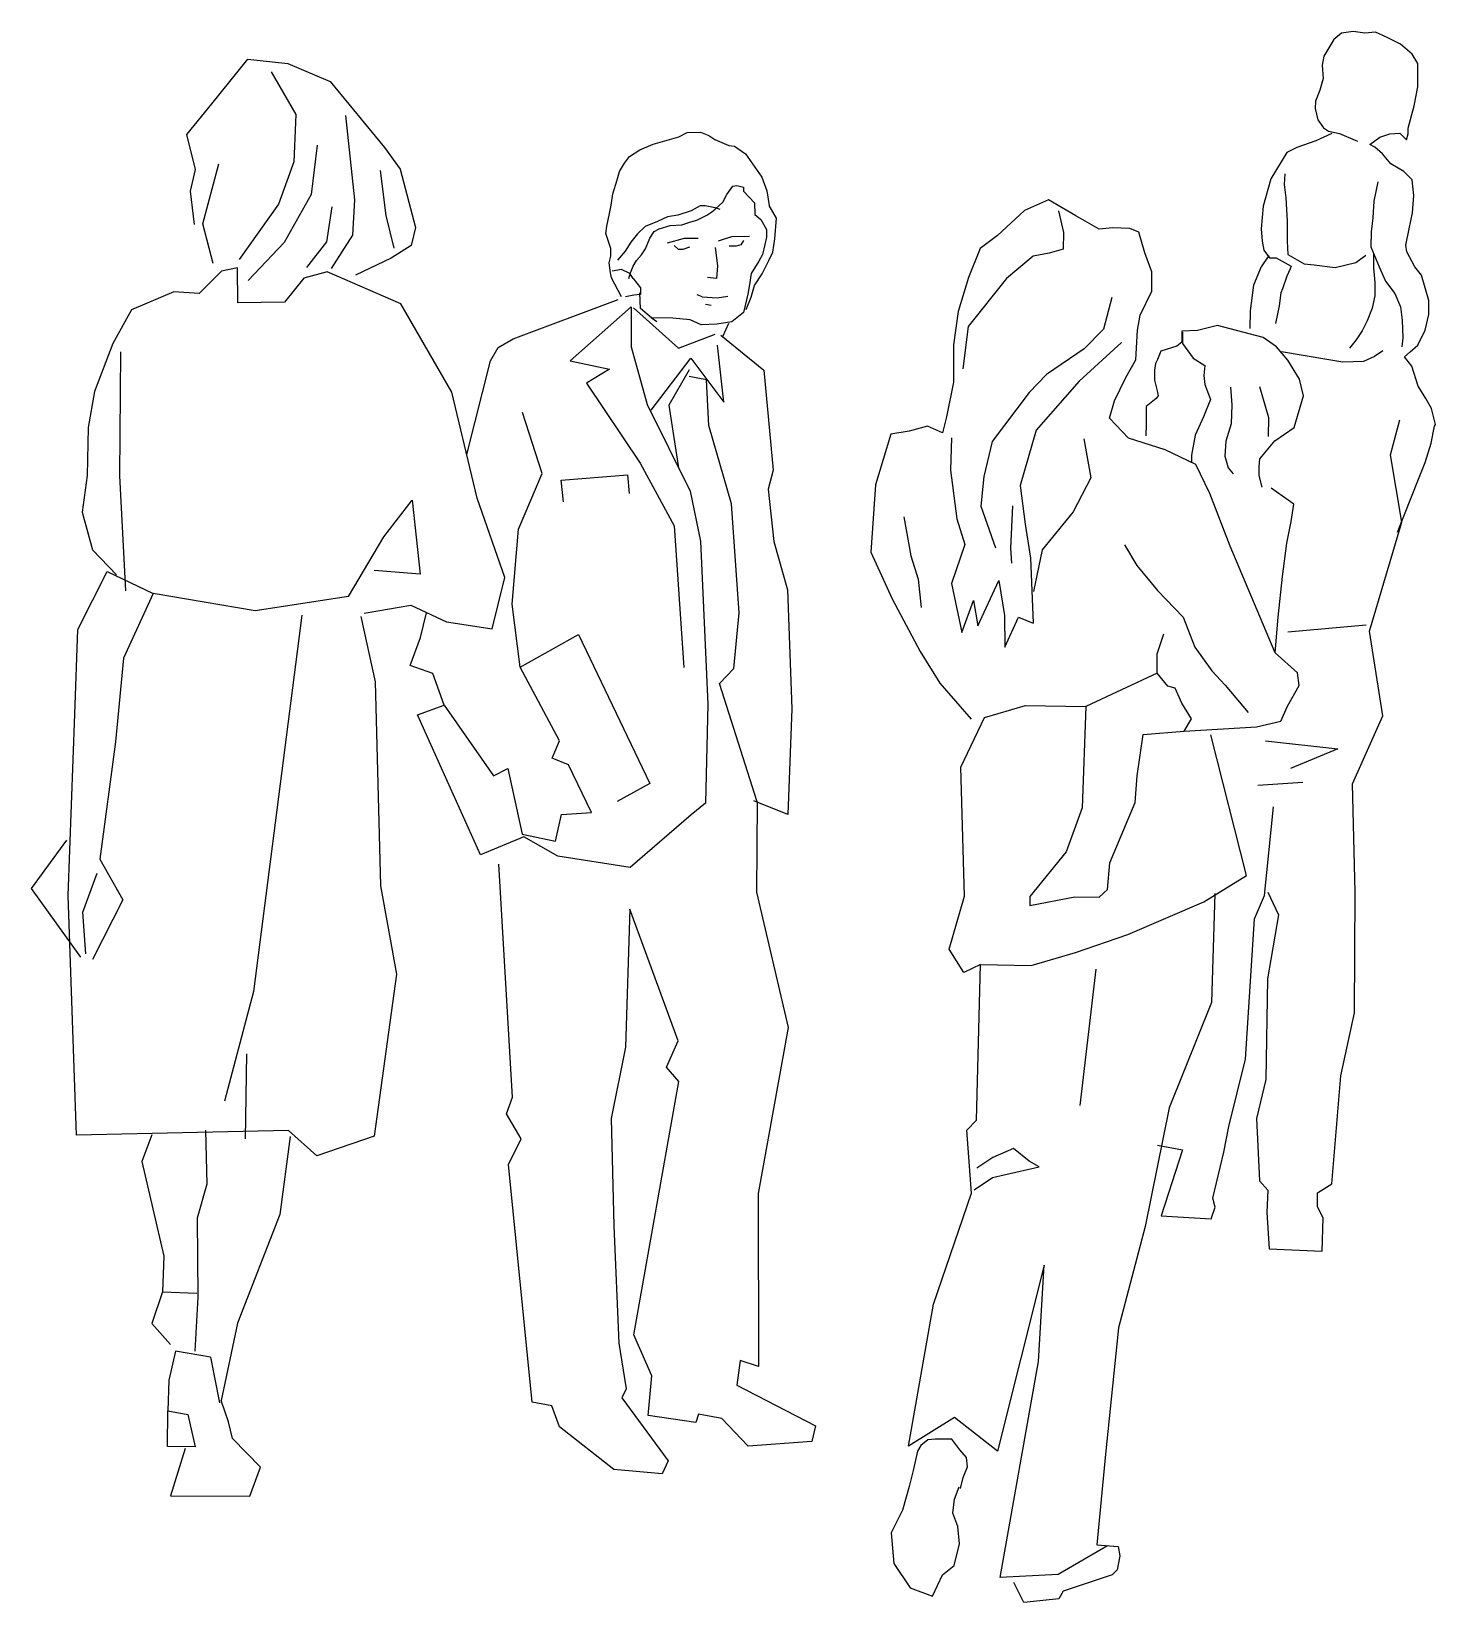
# Model space of a CAD drawing. Extents: x -2.68 to 0.95, y 0 to 1.97.
# Drawn here: x -2.677 to -1.379, y 0.518 to 1.971 of the extents above; entities that cross this region are included whole.
import ezdxf

# ---------------------------------------------------------------- set-up
doc = ezdxf.new("R2010")
doc.units = 0
doc.layers.get('0').update_dxf_attribs({"linetype": 'CONTINUOUS'})

msp = doc.modelspace()

# ---------------------------------------------------------------- linework, layer by layer
at = {"color": 0}
for p, q in [((-1.4726, 1.9636), (-1.4819, 1.9483)), ((-1.4655, 1.9697), (-1.4726, 1.9636)), ((-1.4547, 1.9712), (-1.4655, 1.9697)), ((-1.444, 1.9696), (-1.4547, 1.9712)), ((-1.4341, 1.9704), (-1.444, 1.9696)), ((-1.4234, 1.9657), (-1.4341, 1.9704)), ((-1.4111, 1.9595), (-1.4234, 1.9657)), ((-1.4819, 1.9483), (-1.4835, 1.94)), ((-1.4004, 1.9502), (-1.4111, 1.9595)), ((-1.395, 1.9416), (-1.4004, 1.9502)), ((-2.5102, 1.9041), (-2.477, 1.9454)), ((-2.477, 1.9454), (-2.4401, 1.9414)), ((-2.4555, 1.9338), (-2.4327, 1.8944)), ((-2.4401, 1.9414), (-2.4009, 1.9249)), ((-1.4835, 1.94), (-1.4827, 1.9277)), ((-1.395, 1.9309), (-1.395, 1.9416)), ((-2.4009, 1.9249), (-2.3506, 1.864)), ((-1.4827, 1.9277), (-1.4858, 1.9169)), ((-1.3983, 1.9025), (-1.3951, 1.9201)), ((-1.3951, 1.9201), (-1.395, 1.9309)), ((-2.5335, 1.8759), (-2.5102, 1.9041)), ((-1.4898, 1.9068), (-1.4899, 1.9)), ((-1.4858, 1.9169), (-1.4898, 1.9068)), ((-2.4327, 1.8944), (-2.4345, 1.8507)), ((-2.3866, 1.8934), (-2.3785, 1.8156)), ((-1.4899, 1.9), (-1.4875, 1.8893)), ((-1.4875, 1.8893), (-1.4823, 1.8822)), ((-1.4039, 1.8817), (-1.3983, 1.9025)), ((-2.5253, 1.8435), (-2.5335, 1.8759)), ((-2.0783, 1.8737), (-2.0706, 1.8776)), ((-2.0706, 1.8776), (-2.0583, 1.8782)), ((-2.0583, 1.8782), (-2.0506, 1.875)), ((-2.0506, 1.875), (-2.0452, 1.8713)), ((-1.4747, 1.8769), (-1.4892, 1.8699)), ((-1.4823, 1.8822), (-1.4777, 1.8791)), ((-1.4777, 1.8791), (-1.4676, 1.8768)), ((-1.4676, 1.8768), (-1.4508, 1.8697)), ((-1.4301, 1.8735), (-1.4208, 1.8765)), ((-1.4208, 1.8765), (-1.4116, 1.8771)), ((-1.4116, 1.8771), (-1.4055, 1.871)), ((-1.4055, 1.871), (-1.4039, 1.8764)), ((-1.4039, 1.8764), (-1.4039, 1.8817)), ((-2.4129, 1.8659), (-2.4185, 1.8205)), ((-2.3506, 1.864), (-2.3362, 1.8439)), ((-2.1239, 1.8555), (-2.1146, 1.8616)), ((-2.1146, 1.8616), (-2.1023, 1.867)), ((-2.1023, 1.867), (-2.0915, 1.87)), ((-2.0915, 1.87), (-2.0783, 1.8737)), ((-2.0452, 1.8713), (-2.0322, 1.8657)), ((-2.0322, 1.8657), (-2.0268, 1.865)), ((-2.0268, 1.865), (-2.0169, 1.8579)), ((-1.507, 1.8639), (-1.5163, 1.8593)), ((-1.4892, 1.8699), (-1.507, 1.8639)), ((-1.4394, 1.8666), (-1.4301, 1.8735)), ((-1.4348, 1.8643), (-1.4394, 1.8666)), ((-1.4278, 1.8581), (-1.4348, 1.8643)), ((-2.5186, 1.7934), (-2.5038, 1.8487)), ((-2.4345, 1.8507), (-2.4486, 1.8114)), ((-2.1332, 1.8417), (-2.1286, 1.8494)), ((-2.1286, 1.8494), (-2.1239, 1.8555)), ((-2.0169, 1.8579), (-2.0017, 1.8363)), ((-1.5163, 1.8593), (-1.5309, 1.8348)), ((-1.4201, 1.8489), (-1.4278, 1.8581)), ((-1.4079, 1.8417), (-1.4201, 1.8489)), ((-2.5301, 1.8236), (-2.5253, 1.8435)), ((-2.3546, 1.8425), (-2.3494, 1.8009)), ((-2.3362, 1.8439), (-2.3218, 1.79)), ((-2.1395, 1.8211), (-2.1355, 1.8341)), ((-2.1355, 1.8341), (-2.1332, 1.8417)), ((-2.0017, 1.8363), (-1.9971, 1.8239)), ((-1.5309, 1.8348), (-1.5381, 1.8096)), ((-1.518, 1.8394), (-1.5187, 1.8295)), ((-1.4319, 1.832), (-1.4357, 1.8142)), ((-1.4002, 1.834), (-1.4079, 1.8417)), ((-1.3988, 1.8195), (-1.4002, 1.834)), ((-2.5263, 1.7928), (-2.5301, 1.8236)), ((-2.4185, 1.8205), (-2.4434, 1.776)), ((-2.1411, 1.8104), (-2.1395, 1.8211)), ((-2.0378, 1.8134), (-2.0341, 1.8204)), ((-2.0341, 1.8204), (-2.0285, 1.8281)), ((-2.0285, 1.8281), (-2.0248, 1.8287)), ((-2.0248, 1.8287), (-2.0186, 1.8272)), ((-2.0186, 1.8272), (-2.0187, 1.8234)), ((-2.0187, 1.8234), (-2.0086, 1.8126)), ((-1.9971, 1.8239), (-1.9948, 1.8101)), ((-1.5187, 1.8295), (-1.5172, 1.8172)), ((-1.5172, 1.8172), (-1.5158, 1.7956)), ((-1.3998, 1.8033), (-1.3988, 1.8195)), ((-2.4486, 1.8114), (-2.485, 1.7603)), ((-2.3994, 1.8089), (-2.4043, 1.7767)), ((-2.3785, 1.8156), (-2.3803, 1.7827)), ((-2.145, 1.7911), (-2.1427, 1.8027)), ((-2.1427, 1.8027), (-2.1411, 1.8104)), ((-2.0671, 1.8053), (-2.0794, 1.8014)), ((-2.0587, 1.8098), (-2.0671, 1.8053)), ((-2.0541, 1.8098), (-2.0587, 1.8098)), ((-2.0449, 1.8082), (-2.0541, 1.8098)), ((-2.0526, 1.8012), (-2.048, 1.8043)), ((-2.048, 1.8043), (-2.0449, 1.8067)), ((-2.0449, 1.8067), (-2.0378, 1.8134)), ((-2.0403, 1.8066), (-2.0449, 1.8082)), ((-2.0086, 1.8126), (-2.008, 1.8018)), ((-2.008, 1.8018), (-2.0026, 1.7972)), ((-1.9881, 1.7986), (-1.9948, 1.8101)), ((-1.7589, 1.8055), (-1.7837, 1.7826)), ((-1.7365, 1.8155), (-1.7589, 1.8055)), ((-1.7113, 1.8006), (-1.7365, 1.8155)), ((-1.7273, 1.8053), (-1.7228, 1.7853)), ((-1.5381, 1.8096), (-1.5398, 1.7888)), ((-1.4357, 1.8142), (-1.4367, 1.7989)), ((-1.4029, 1.7888), (-1.3998, 1.8033)), ((-2.509, 1.7565), (-2.5186, 1.7934)), ((-2.3494, 1.8009), (-2.3419, 1.7708)), ((-2.3218, 1.79), (-2.3259, 1.7731)), ((-2.1459, 1.7843), (-2.145, 1.7911)), ((-2.1096, 1.7908), (-2.1167, 1.7841)), ((-2.0981, 1.7954), (-2.1096, 1.7908)), ((-2.1013, 1.7862), (-2.0967, 1.7886)), ((-2.0889, 1.7999), (-2.0981, 1.7954)), ((-2.0967, 1.7886), (-2.0865, 1.7916)), ((-2.0794, 1.8014), (-2.0889, 1.7999)), ((-2.0865, 1.7916), (-2.0758, 1.7922)), ((-2.0758, 1.7922), (-2.0672, 1.7952)), ((-2.0672, 1.7952), (-2.0619, 1.7967)), ((-2.0619, 1.7967), (-2.0526, 1.8012)), ((-2.0026, 1.7972), (-1.9974, 1.7879)), ((-1.9974, 1.7879), (-1.9974, 1.7809)), ((-1.9897, 1.7793), (-1.9881, 1.7986)), ((-1.6898, 1.7882), (-1.7113, 1.8006)), ((-1.6775, 1.7896), (-1.6898, 1.7882)), ((-1.6613, 1.7889), (-1.6775, 1.7896)), ((-1.6529, 1.7857), (-1.6613, 1.7889)), ((-1.5398, 1.7888), (-1.539, 1.7773)), ((-1.5158, 1.7956), (-1.5159, 1.7772)), ((-1.4367, 1.7989), (-1.4383, 1.7859)), ((-1.4061, 1.7734), (-1.4029, 1.7888)), ((-2.4434, 1.776), (-2.4768, 1.7409)), ((-2.4043, 1.7767), (-2.4229, 1.7528)), ((-2.3803, 1.7827), (-2.3998, 1.752)), ((-2.3259, 1.7731), (-2.3444, 1.7616)), ((-2.1414, 1.7704), (-2.1459, 1.7843)), ((-2.1229, 1.7764), (-2.1282, 1.7679)), ((-2.1167, 1.7841), (-2.1229, 1.7764)), ((-2.1091, 1.7702), (-2.1051, 1.78)), ((-2.1051, 1.78), (-2.1013, 1.7862)), ((-2.0734, 1.7798), (-2.0891, 1.7753)), ((-2.0827, 1.7731), (-2.079, 1.77)), ((-2.0642, 1.7798), (-2.0734, 1.7798)), ((-2.0605, 1.7798), (-2.0642, 1.7798)), ((-2.0417, 1.7777), (-2.0381, 1.7789)), ((-2.0381, 1.7789), (-2.0293, 1.7817)), ((-2.0255, 1.7725), (-2.032, 1.7727)), ((-2.0293, 1.7817), (-2.0131, 1.782)), ((-2.0211, 1.7739), (-2.0255, 1.7725)), ((-2.0185, 1.778), (-2.0211, 1.7739)), ((-1.999, 1.7741), (-2.0012, 1.7649)), ((-1.9974, 1.7809), (-1.999, 1.7741)), ((-1.9914, 1.767), (-1.9897, 1.7793)), ((-1.7837, 1.7826), (-1.7998, 1.7704)), ((-1.7228, 1.7853), (-1.7229, 1.7699)), ((-1.6476, 1.7664), (-1.6529, 1.7857)), ((-1.539, 1.7773), (-1.5375, 1.7688)), ((-1.5159, 1.7772), (-1.5153, 1.7649)), ((-1.4383, 1.7859), (-1.4384, 1.7721)), ((-1.4053, 1.7673), (-1.4061, 1.7734)), ((-2.3444, 1.7616), (-2.3774, 1.7457)), ((-2.143, 1.7572), (-2.1414, 1.7634)), ((-2.1414, 1.7634), (-2.1414, 1.7704)), ((-2.1282, 1.7679), (-2.1353, 1.7596)), ((-2.1206, 1.754), (-2.1175, 1.7595)), ((-2.1175, 1.7595), (-2.1128, 1.7647)), ((-2.1128, 1.7647), (-2.1091, 1.7702)), ((-2.079, 1.77), (-2.0744, 1.77)), ((-2.0744, 1.77), (-2.0682, 1.7721)), ((-2.0449, 1.7713), (-2.0426, 1.7544)), ((-2.0044, 1.7588), (-2.0115, 1.7472)), ((-2.0012, 1.7649), (-2.0044, 1.7588)), ((-2.0014, 1.7471), (-1.9951, 1.7594)), ((-1.9951, 1.7594), (-1.9914, 1.767)), ((-1.7998, 1.7704), (-1.8107, 1.7437)), ((-1.7506, 1.7633), (-1.7754, 1.7426)), ((-1.7361, 1.7663), (-1.7506, 1.7633)), ((-1.7229, 1.7699), (-1.7361, 1.7663)), ((-1.6409, 1.7488), (-1.6476, 1.7664)), ((-1.5329, 1.7641), (-1.54, 1.7534)), ((-1.5375, 1.7688), (-1.5323, 1.7619)), ((-1.5323, 1.7619), (-1.5261, 1.7619)), ((-1.5261, 1.7619), (-1.5123, 1.7541)), ((-1.5153, 1.7649), (-1.5, 1.7562)), ((-1.4524, 1.7575), (-1.4431, 1.7644)), ((-1.4384, 1.7721), (-1.4308, 1.7536)), ((-1.436, 1.7659), (-1.4361, 1.7527)), ((-1.3977, 1.7534), (-1.4053, 1.7673)), ((-2.5013, 1.7496), (-2.5221, 1.7289)), ((-2.4866, 1.7526), (-2.5013, 1.7496)), ((-2.4861, 1.7203), (-2.4866, 1.7526)), ((-2.4036, 1.749), (-2.4251, 1.743)), ((-2.3354, 1.7193), (-2.4036, 1.749)), ((-2.1415, 1.748), (-2.143, 1.7572)), ((-2.1407, 1.7434), (-2.1415, 1.748)), ((-2.1314, 1.751), (-2.14, 1.7495)), ((-2.1237, 1.7472), (-2.1314, 1.751)), ((-2.1246, 1.7426), (-2.1231, 1.7479)), ((-2.1207, 1.7426), (-2.1237, 1.7472)), ((-2.1231, 1.7479), (-2.1206, 1.754)), ((-2.0436, 1.7427), (-2.0519, 1.7437)), ((-2.0426, 1.7544), (-2.0436, 1.7427)), ((-2.0115, 1.7472), (-2.0131, 1.7373)), ((-2.0085, 1.7364), (-2.0014, 1.7471)), ((-1.8107, 1.7437), (-1.8201, 1.7121)), ((-1.641, 1.731), (-1.6409, 1.7488)), ((-1.54, 1.7534), (-1.5469, 1.7365)), ((-1.5161, 1.7449), (-1.5202, 1.7333)), ((-1.513, 1.7517), (-1.5161, 1.7449)), ((-1.5123, 1.7541), (-1.513, 1.7517)), ((-1.5, 1.7562), (-1.4908, 1.7555)), ((-1.4908, 1.7555), (-1.4715, 1.753)), ((-1.4715, 1.753), (-1.4524, 1.7575)), ((-1.4361, 1.7527), (-1.4347, 1.7389)), ((-1.4308, 1.7536), (-1.4248, 1.7404)), ((-1.3916, 1.7457), (-1.3977, 1.7534)), ((-1.3849, 1.7225), (-1.3916, 1.7457)), ((-2.5454, 1.7305), (-2.5846, 1.7139)), ((-2.5221, 1.7289), (-2.5454, 1.7305)), ((-2.4251, 1.743), (-2.4431, 1.7207)), ((-2.1315, 1.7257), (-2.1407, 1.7434)), ((-2.1207, 1.7426), (-2.1139, 1.734)), ((-2.114, 1.7149), (-2.1146, 1.7294)), ((-2.1139, 1.734), (-2.114, 1.7278)), ((-2.0131, 1.7373), (-2.0147, 1.7281)), ((-2.0116, 1.7256), (-2.0085, 1.7364)), ((-1.7754, 1.7426), (-1.811, 1.6982)), ((-1.6519, 1.7089), (-1.641, 1.731)), ((-1.5469, 1.7365), (-1.5502, 1.7128)), ((-1.5217, 1.7296), (-1.5233, 1.7173)), ((-1.5202, 1.7333), (-1.5217, 1.7296)), ((-1.4347, 1.7389), (-1.4348, 1.7266)), ((-1.4248, 1.7404), (-1.4163, 1.7289)), ((-2.4431, 1.7207), (-2.4861, 1.7203)), ((-2.2883, 1.6375), (-2.3354, 1.7193)), ((-2.2317, 1.687), (-2.1346, 1.7233)), ((-2.1224, 1.7164), (-2.1789, 1.6667)), ((-2.1201, 1.7272), (-2.1278, 1.7257)), ((-2.1224, 1.7164), (-2.1226, 1.6795)), ((-2.1202, 1.7156), (-2.0787, 1.6784)), ((-2.114, 1.7278), (-2.1201, 1.7272)), ((-2.1036, 1.7062), (-2.114, 1.7149)), ((-2.0569, 1.7259), (-2.0615, 1.7275)), ((-2.0569, 1.7259), (-2.043, 1.725)), ((-2.0538, 1.7189), (-2.0486, 1.7182)), ((-2.043, 1.725), (-2.0331, 1.7264)), ((-2.0147, 1.7281), (-2.0185, 1.7112)), ((-2.0163, 1.7142), (-2.0116, 1.7256)), ((-1.6779, 1.7251), (-1.6858, 1.6959)), ((-1.5233, 1.7173), (-1.5265, 1.701)), ((-1.4372, 1.7152), (-1.4419, 1.7036)), ((-1.4348, 1.7266), (-1.4372, 1.7152)), ((-1.4163, 1.7289), (-1.4111, 1.7166)), ((-1.4111, 1.7166), (-1.4096, 1.7042)), ((-1.385, 1.7094), (-1.3849, 1.7225)), ((-2.5846, 1.7139), (-2.6017, 1.6826)), ((-2.084, 1.7061), (-2.104, 1.7062)), ((-2.0987, 1.7025), (-2.104, 1.7062)), ((-2.0678, 1.7045), (-2.084, 1.7061)), ((-2.0579, 1.6998), (-2.0678, 1.7045)), ((-2.0432, 1.7006), (-2.0579, 1.6998)), ((-2.0293, 1.7027), (-2.0432, 1.7006)), ((-2.0324, 1.7012), (-2.038, 1.6889)), ((-2.0185, 1.7112), (-2.0293, 1.7027)), ((-1.8201, 1.7121), (-1.8243, 1.6814)), ((-1.6542, 1.695), (-1.6519, 1.7089)), ((-1.5502, 1.7128), (-1.5503, 1.6966)), ((-1.4419, 1.7036), (-1.4466, 1.6944)), ((-1.4096, 1.7042), (-1.4089, 1.688)), ((-1.3882, 1.6949), (-1.385, 1.7094)), ((-2.2456, 1.6788), (-2.2317, 1.687)), ((-2.0787, 1.6784), (-2.0448, 1.6914)), ((-2.0395, 1.6904), (-1.9997, 1.6579)), ((-1.811, 1.6982), (-1.8159, 1.6592)), ((-1.6858, 1.6959), (-1.7035, 1.6776)), ((-1.6559, 1.6674), (-1.6542, 1.695)), ((-1.6133, 1.6939), (-1.6134, 1.684)), ((-1.5988, 1.6947), (-1.6133, 1.6939)), ((-1.6127, 1.6932), (-1.6127, 1.6825)), ((-1.5803, 1.6992), (-1.5988, 1.6947)), ((-1.538, 1.6881), (-1.5803, 1.6992)), ((-1.5258, 1.6795), (-1.538, 1.6881)), ((-1.4519, 1.6861), (-1.4581, 1.6784)), ((-1.4466, 1.6944), (-1.4519, 1.6861)), ((-1.4089, 1.688), (-1.4098, 1.6796)), ((-1.3951, 1.6811), (-1.3882, 1.6949)), ((-2.6017, 1.6826), (-2.6189, 1.6381)), ((-2.5949, 1.6748), (-2.5956, 1.5602)), ((-2.2527, 1.6665), (-2.2456, 1.6788)), ((-2.1226, 1.6795), (-2.1076, 1.6263)), ((-2.0368, 1.6283), (-2.0426, 1.6812)), ((-1.8243, 1.6814), (-1.8245, 1.6469)), ((-1.7035, 1.6776), (-1.7384, 1.654)), ((-1.669, 1.6835), (-1.7083, 1.6477)), ((-1.6328, 1.6756), (-1.6359, 1.6679)), ((-1.618, 1.6801), (-1.6328, 1.6756)), ((-1.6134, 1.684), (-1.618, 1.6801)), ((-1.6127, 1.6825), (-1.6027, 1.6692)), ((-1.5151, 1.6671), (-1.5258, 1.6795)), ((-1.4791, 1.6678), (-1.5212, 1.6749)), ((-1.4274, 1.6758), (-1.4351, 1.6706)), ((-1.4074, 1.6704), (-1.4021, 1.675)), ((-1.4021, 1.675), (-1.3951, 1.6811)), ((-2.2746, 1.5801), (-2.2527, 1.6665)), ((-2.1789, 1.6667), (-2.1427, 1.6588)), ((-2.1427, 1.6588), (-2.1637, 1.646)), ((-2.1039, 1.621), (-2.0673, 1.6691)), ((-2.0689, 1.6583), (-2.0876, 1.6255)), ((-2.0673, 1.6691), (-2.0368, 1.6283)), ((-1.9997, 1.6579), (-1.9911, 1.5656)), ((-1.6652, 1.6512), (-1.6559, 1.6674)), ((-1.6375, 1.6642), (-1.6384, 1.658)), ((-1.6384, 1.658), (-1.6384, 1.6488)), ((-1.6359, 1.6679), (-1.6375, 1.6642)), ((-1.6027, 1.6692), (-1.592, 1.6623)), ((-1.592, 1.6623), (-1.5929, 1.6531)), ((-1.5044, 1.6495), (-1.5151, 1.6671)), ((-1.4644, 1.6653), (-1.4791, 1.6678)), ((-1.4452, 1.666), (-1.4644, 1.6653)), ((-1.4351, 1.6706), (-1.4452, 1.666)), ((-1.4074, 1.6704), (-1.4074, 1.6704)), ((-1.4007, 1.6618), (-1.4074, 1.6704)), ((-1.3946, 1.6433), (-1.4007, 1.6618)), ((-2.1637, 1.646), (-2.1141, 1.5719)), ((-2.0527, 1.649), (-2.069, 1.6522)), ((-2.0508, 1.6068), (-2.0527, 1.649)), ((-1.8245, 1.6469), (-1.8309, 1.6147)), ((-1.7384, 1.654), (-1.7545, 1.6372)), ((-1.7083, 1.6477), (-1.7479, 1.6025)), ((-1.6755, 1.6297), (-1.6652, 1.6512)), ((-1.6384, 1.6488), (-1.6361, 1.6387)), ((-1.5929, 1.6531), (-1.5921, 1.6446)), ((-1.5921, 1.6446), (-1.5869, 1.6307)), ((-1.5684, 1.6422), (-1.567, 1.6259)), ((-1.5414, 1.6427), (-1.5332, 1.6143)), ((-1.5008, 1.6341), (-1.5044, 1.6495)), ((-1.3877, 1.6318), (-1.3946, 1.6433)), ((-2.6189, 1.6381), (-2.6246, 1.605)), ((-2.265, 1.5396), (-2.2883, 1.6375)), ((-1.7545, 1.6372), (-1.7886, 1.592)), ((-1.6802, 1.6137), (-1.6755, 1.6297)), ((-1.6416, 1.628), (-1.6463, 1.6243)), ((-1.637, 1.6319), (-1.6416, 1.628)), ((-1.6352, 1.6341), (-1.637, 1.6319)), ((-1.6361, 1.6387), (-1.6352, 1.6341)), ((-1.5869, 1.6307), (-1.5932, 1.6147)), ((-1.5093, 1.6049), (-1.5008, 1.6341)), ((-1.3825, 1.6226), (-1.3877, 1.6318)), ((-2.2048, 1.5623), (-2.2229, 1.6187)), ((-2.1076, 1.6263), (-2.0681, 1.5461)), ((-2.0876, 1.6255), (-2.0787, 1.5677)), ((-1.8309, 1.6147), (-1.8347, 1.6)), ((-1.6625, 1.5951), (-1.6802, 1.6137)), ((-1.6463, 1.6212), (-1.6464, 1.608)), ((-1.6463, 1.6243), (-1.6463, 1.6212)), ((-1.5932, 1.6147), (-1.601, 1.5978)), ((-1.567, 1.6259), (-1.5677, 1.6084)), ((-1.5332, 1.6143), (-1.5333, 1.5965)), ((-1.3786, 1.6078), (-1.3825, 1.6226)), ((-2.6246, 1.605), (-2.6255, 1.5604)), ((-2.0297, 1.5342), (-2.0508, 1.6068)), ((-1.8824, 1.5987), (-1.8965, 1.552)), ((-1.8654, 1.6017), (-1.8824, 1.5987)), ((-1.8485, 1.6062), (-1.8654, 1.6017)), ((-1.8347, 1.6), (-1.8485, 1.6062)), ((-1.7479, 1.6025), (-1.7627, 1.5512)), ((-1.6464, 1.608), (-1.6465, 1.5972)), ((-1.5677, 1.6084), (-1.5725, 1.5922)), ((-1.5272, 1.5927), (-1.5093, 1.6049)), ((-1.4203, 1.5798), (-1.4118, 1.612)), ((-1.3827, 1.5903), (-1.3795, 1.6063)), ((-1.3795, 1.6063), (-1.3786, 1.6078)), ((-1.8264, 1.5953), (-1.8272, 1.5654)), ((-1.7886, 1.592), (-1.7965, 1.5597)), ((-1.704, 1.5945), (-1.6974, 1.5585)), ((-1.6287, 1.5842), (-1.6625, 1.5951)), ((-1.6003, 1.5708), (-1.6287, 1.5842)), ((-1.601, 1.5978), (-1.6042, 1.5794)), ((-1.5725, 1.5922), (-1.5734, 1.5783)), ((-1.5411, 1.5759), (-1.5272, 1.5927)), ((-1.3881, 1.5725), (-1.3827, 1.5903)), ((-2.1141, 1.5719), (-2.0828, 1.5139)), ((-1.6042, 1.5794), (-1.6042, 1.5732)), ((-1.5875, 1.5439), (-1.6003, 1.5708)), ((-1.5734, 1.5783), (-1.5704, 1.5675)), ((-1.5419, 1.5689), (-1.5411, 1.5759)), ((-1.4099, 1.5173), (-1.4203, 1.5798)), ((-1.3943, 1.5572), (-1.3881, 1.5725)), ((-2.6255, 1.5604), (-2.6303, 1.5266)), ((-2.5956, 1.5602), (-2.5902, 1.454)), ((-2.2267, 1.5108), (-2.2048, 1.5623)), ((-2.1873, 1.5561), (-2.1258, 1.5612)), ((-2.185, 1.5361), (-2.1873, 1.5561)), ((-2.1258, 1.5612), (-2.1243, 1.544)), ((-1.9911, 1.5656), (-1.9958, 1.548)), ((-1.8272, 1.5654), (-1.8214, 1.5206)), ((-1.7965, 1.5597), (-1.7991, 1.5321)), ((-1.6974, 1.5585), (-1.7137, 1.5269)), ((-1.5704, 1.5675), (-1.5658, 1.5622)), ((-1.5419, 1.5605), (-1.5419, 1.5689)), ((-1.5389, 1.5498), (-1.5419, 1.5605)), ((-1.4139, 1.5081), (-1.3943, 1.5572)), ((-2.0681, 1.5461), (-2.0583, 1.4999)), ((-1.9958, 1.548), (-1.9906, 1.4995)), ((-1.8965, 1.552), (-1.9008, 1.4897)), ((-1.7627, 1.5512), (-1.7583, 1.5156)), ((-1.5685, 1.4953), (-1.5875, 1.5439)), ((-1.5098, 1.534), (-1.5306, 1.5488)), ((-2.6303, 1.5266), (-2.6207, 1.4918)), ((-2.3513, 1.5039), (-2.3249, 1.5376)), ((-2.3249, 1.5376), (-2.3177, 1.4692)), ((-2.2393, 1.4663), (-2.265, 1.5396)), ((-2.0227, 1.4335), (-2.0297, 1.5342)), ((-1.7991, 1.5321), (-1.7855, 1.4936)), ((-1.7699, 1.5326), (-1.7717, 1.4935)), ((-1.7137, 1.5269), (-1.7425, 1.4917)), ((-1.5123, 1.518), (-1.5098, 1.534)), ((-2.0828, 1.5139), (-2.0737, 1.3831)), ((-1.8705, 1.5224), (-1.864, 1.4864)), ((-1.8214, 1.5206), (-1.8138, 1.4968)), ((-1.7583, 1.5156), (-1.7533, 1.4841)), ((-1.5162, 1.498), (-1.5123, 1.518)), ((-1.4398, 1.4167), (-1.4099, 1.5173)), ((-2.3839, 1.4488), (-2.3513, 1.5039)), ((-2.2326, 1.4417), (-2.2267, 1.5108)), ((-2.0583, 1.4999), (-2.0515, 1.3492)), ((-1.9906, 1.4995), (-1.9779, 1.4548)), ((-1.8138, 1.4968), (-1.8263, 1.4606)), ((-1.6662, 1.4965), (-1.6549, 1.4773)), ((-1.5203, 1.4673), (-1.5162, 1.498)), ((-2.6207, 1.4918), (-2.5984, 1.4686)), ((-1.9008, 1.4897), (-1.8811, 1.4465)), ((-1.864, 1.4864), (-1.8571, 1.4648)), ((-1.7717, 1.4935), (-1.7709, 1.4796)), ((-1.7533, 1.4841), (-1.7506, 1.4241)), ((-1.7425, 1.4917), (-1.7504, 1.4534)), ((-1.5269, 1.3966), (-1.5685, 1.4953)), ((-2.6341, 1.4181), (-2.607, 1.4717)), ((-2.607, 1.4717), (-2.5647, 1.4515)), ((-2.3177, 1.4692), (-2.3601, 1.4726)), ((-1.6549, 1.4773), (-1.6357, 1.4542)), ((-2.2512, 1.4187), (-2.2393, 1.4663)), ((-1.9779, 1.4548), (-1.974, 1.3447)), ((-1.8571, 1.4648), (-1.8542, 1.4386)), ((-1.8263, 1.4606), (-1.8167, 1.4153)), ((-1.802, 1.4214), (-1.7826, 1.4634)), ((-1.7826, 1.4634), (-1.7773, 1.4311)), ((-1.6357, 1.4542), (-1.6119, 1.4294)), ((-1.5243, 1.4295), (-1.5203, 1.4673)), ((-2.5647, 1.4515), (-2.5921, 1.3917)), ((-2.4701, 1.4355), (-2.5647, 1.4515)), ((-2.3839, 1.4488), (-2.4701, 1.4355)), ((-2.3695, 1.4333), (-2.3264, 1.4407)), ((-2.3264, 1.4407), (-2.2934, 1.4252)), ((-2.2253, 1.3832), (-2.2326, 1.4417)), ((-1.8811, 1.4465), (-1.8553, 1.3978)), ((-1.8167, 1.4153), (-1.8058, 1.4451)), ((-1.8058, 1.4451), (-1.802, 1.4214)), ((-2.4271, 1.4315), (-2.4717, 1.0834)), ((-2.3726, 1.4303), (-2.3592, 1.3696)), ((-2.3174, 1.4108), (-2.3117, 1.4334)), ((-2.2934, 1.4252), (-2.2512, 1.4187)), ((-2.0276, 1.382), (-2.0227, 1.4335)), ((-1.7773, 1.4311), (-1.7769, 1.4019)), ((-1.7769, 1.4019), (-1.7644, 1.4295)), ((-1.7644, 1.4295), (-1.7506, 1.4241)), ((-1.6119, 1.4294), (-1.6013, 1.4017)), ((-1.5269, 1.3966), (-1.5243, 1.4295)), ((-2.637, 1.3397), (-2.6341, 1.4181)), ((-2.3268, 1.3847), (-2.3174, 1.4108)), ((-2.2253, 1.3832), (-2.1713, 1.4136)), ((-2.1713, 1.4136), (-2.1052, 1.2757)), ((-1.6361, 1.3957), (-1.6298, 1.4141)), ((-1.4428, 1.4222), (-1.5151, 1.4156)), ((-1.4273, 1.3382), (-1.4398, 1.4167)), ((-1.8553, 1.3978), (-1.837, 1.3684)), ((-1.6362, 1.3779), (-1.6361, 1.3957)), ((-1.6013, 1.4017), (-1.5854, 1.38)), ((-1.5062, 1.378), (-1.5269, 1.3966)), ((-2.5921, 1.3917), (-2.5994, 1.3142)), ((-2.306, 1.3776), (-2.3268, 1.3847)), ((-2.1888, 1.3153), (-2.2253, 1.3832)), ((-2.0407, 1.3682), (-2.0276, 1.382)), ((-2.3592, 1.3696), (-2.3542, 1.181)), ((-2.2954, 1.3483), (-2.306, 1.3776)), ((-2.006, 1.2588), (-2.0407, 1.3682)), ((-1.837, 1.3684), (-1.808, 1.3353)), ((-1.6362, 1.3779), (-1.7019, 1.3469)), ((-1.6262, 1.3656), (-1.6362, 1.3779)), ((-1.5854, 1.38), (-1.5732, 1.3668)), ((-1.5732, 1.3668), (-1.5519, 1.3414)), ((-1.5156, 1.3473), (-1.5047, 1.3663)), ((-1.5047, 1.3663), (-1.5062, 1.378)), ((-1.6194, 1.364), (-1.6262, 1.3656)), ((-1.6133, 1.3501), (-1.6194, 1.364)), ((-2.6433, 1.1721), (-2.637, 1.3397)), ((-2.32, 1.3392), (-2.2954, 1.3483)), ((-2.2618, 1.2097), (-2.32, 1.3392)), ((-2.2954, 1.3483), (-2.2497, 1.2828)), ((-2.0515, 1.3492), (-2.0537, 1.2576)), ((-1.974, 1.3447), (-1.9777, 1.2472)), ((-1.8175, 1.2908), (-1.7957, 1.3368)), ((-1.7957, 1.3368), (-1.7579, 1.348)), ((-1.7579, 1.348), (-1.7019, 1.3469)), ((-1.7019, 1.3469), (-1.7055, 1.2532)), ((-1.6042, 1.3356), (-1.6133, 1.3501)), ((-1.5218, 1.3335), (-1.5156, 1.3473)), ((-1.4554, 1.2753), (-1.4273, 1.3382)), ((-1.6489, 1.3211), (-1.6111, 1.324)), ((-1.6111, 1.324), (-1.6042, 1.3356)), ((-1.6111, 1.324), (-1.5443, 1.3282)), ((-1.5443, 1.3282), (-1.5218, 1.3335)), ((-2.5994, 1.3142), (-2.6139, 1.2058)), ((-2.1957, 1.2993), (-2.1888, 1.3153)), ((-1.6546, 1.2827), (-1.6489, 1.3211)), ((-1.5535, 1.1907), (-1.5865, 1.3207)), ((-1.5358, 1.3151), (-1.469, 1.3077)), ((-1.469, 1.3077), (-1.5129, 1.2895)), ((-2.1804, 1.2931), (-2.1957, 1.2993)), ((-2.2497, 1.2828), (-2.2367, 1.2895)), ((-2.2367, 1.2895), (-2.2232, 1.2288)), ((-2.1592, 1.249), (-2.1804, 1.2931)), ((-1.8143, 1.1715), (-1.8175, 1.2908)), ((-1.6563, 1.2581), (-1.6546, 1.2827)), ((-2.1052, 1.2757), (-2.1354, 1.259)), ((-1.5431, 1.2743), (-1.5015, 1.2771)), ((-1.453, 1.1753), (-1.4554, 1.2753)), ((-2.0537, 1.2576), (-2.0669, 1.2469)), ((-1.9777, 1.2472), (-2.0091, 1.2597)), ((-2.006, 1.2588), (-2.0065, 1.1751)), ((-1.7055, 1.2532), (-1.7203, 1.2124)), ((-1.6797, 1.2023), (-1.6563, 1.2581)), ((-1.5367, 1.1721), (-1.5285, 1.2542)), ((-2.1925, 1.2224), (-2.1868, 1.247)), ((-2.1868, 1.247), (-2.1592, 1.249)), ((-2.0669, 1.2469), (-2.1235, 1.198)), ((-2.6771, 1.1785), (-2.6444, 1.2232)), ((-2.2217, 1.2263), (-2.2618, 1.2097)), ((-2.2232, 1.2288), (-2.1925, 1.2224)), ((-2.1902, 1.2086), (-2.2217, 1.2263)), ((-2.1235, 1.198), (-2.1902, 1.2086)), ((-1.7203, 1.2124), (-1.7537, 1.1711)), ((-2.6296, 1.1567), (-2.6164, 1.1928)), ((-2.6139, 1.2058), (-2.5926, 1.1681)), ((-2.2324, 0.9857), (-2.2449, 1.2012)), ((-1.6821, 1.1777), (-1.6797, 1.2023)), ((-2.6314, 1.1151), (-2.6771, 1.1785)), ((-2.3542, 1.181), (-2.3394, 1.0995)), ((-1.6898, 1.1707), (-1.6821, 1.1777)), ((-1.5929, 1.1663), (-1.5535, 1.1907)), ((-2.6355, 0.9506), (-2.6433, 1.1721)), ((-2.5926, 1.1681), (-2.6207, 1.1129)), ((-2.0065, 1.1751), (-1.9774, 1.0502)), ((-1.8285, 1.1224), (-1.8143, 1.1715)), ((-1.7537, 1.1711), (-1.7538, 1.1628)), ((-1.7538, 1.1628), (-1.7122, 1.1708)), ((-1.7122, 1.1708), (-1.6898, 1.1707)), ((-1.6632, 1.136), (-1.5929, 1.1663)), ((-1.5828, 1.174), (-1.5858, 1.0732)), ((-1.546, 1.1507), (-1.5367, 1.1721)), ((-1.5336, 1.1752), (-1.5238, 1.1543)), ((-1.4537, 1.0638), (-1.453, 1.1753)), ((-2.6268, 1.1182), (-2.6296, 1.1567)), ((-2.1237, 1.1596), (-2.1276, 1.032)), ((-2.079, 1.0378), (-2.1237, 1.1596)), ((-1.5545, 1.0207), (-1.546, 1.1507)), ((-1.5238, 1.1543), (-1.5341, 1.0952)), ((-1.7116, 1.1194), (-1.6632, 1.136)), ((-1.8148, 1.1008), (-1.8285, 1.1224)), ((-1.7526, 1.1074), (-1.7116, 1.1194)), ((-1.7994, 1.1083), (-1.8148, 1.1008)), ((-1.8033, 0.9645), (-1.7994, 1.1083)), ((-1.7994, 1.1083), (-1.7526, 1.1074)), ((-2.3394, 1.0995), (-2.3603, 0.9496)), ((-1.6928, 1.104), (-1.7076, 0.978)), ((-1.5341, 1.0952), (-1.5356, 1.0021)), ((-2.4717, 1.0834), (-2.4985, 0.9821)), ((-1.5858, 1.0732), (-1.6249, 0.9757)), ((-1.4663, 1.0054), (-1.4537, 1.0638)), ((-1.9774, 1.0502), (-2.0052, 0.8966)), ((-2.1276, 1.032), (-2.141, 0.966)), ((-2.0899, 1.0133), (-2.079, 1.0378)), ((-2.4782, 1.0257), (-2.4794, 0.9472)), ((-1.5697, 0.9584), (-1.5545, 1.0207)), ((-2.0784, 1.0001), (-2.0899, 1.0133)), ((-1.4747, 0.9055), (-1.4663, 1.0054)), ((-2.12, 0.7659), (-2.0784, 1.0001)), ((-1.5356, 1.0021), (-1.5441, 0.9659)), ((-2.2378, 0.9703), (-2.2324, 0.9857)), ((-1.6249, 0.9757), (-1.6471, 0.866)), ((-2.2241, 0.9472), (-2.2378, 0.9703)), ((-2.141, 0.966), (-2.1385, 0.8667)), ((-1.812, 0.9553), (-1.8033, 0.9645)), ((-1.5441, 0.9659), (-1.5414, 0.9084)), ((-2.4393, 0.9547), (-2.6355, 0.9506)), ((-2.5657, 0.9509), (-2.575, 0.9263)), ((-2.5162, 0.9552), (-2.515, 0.9053)), ((-2.4378, 0.9494), (-2.4475, 0.8772)), ((-2.4133, 0.9314), (-2.4393, 0.9547)), ((-2.3603, 0.9496), (-2.4133, 0.9314)), ((-2.2359, 0.9235), (-2.2241, 0.9472)), ((-1.8077, 0.8969), (-1.812, 0.9553)), ((-1.5744, 0.9347), (-1.5697, 0.9584)), ((-1.7882, 0.9299), (-1.803, 0.9199)), ((-1.769, 0.9381), (-1.7882, 0.9299)), ((-1.7544, 0.9266), (-1.769, 0.9381)), ((-1.6359, 0.9412), (-1.6128, 0.9371)), ((-1.6128, 0.9371), (-1.6323, 0.8758)), ((-1.5846, 0.8924), (-1.5744, 0.9347)), ((-2.575, 0.9263), (-2.5547, 0.8385)), ((-2.2142, 0.7035), (-2.2359, 0.9235)), ((-1.803, 0.9199), (-1.803, 0.9199)), ((-1.7883, 0.9115), (-1.7452, 0.9211)), ((-1.7452, 0.9211), (-1.7544, 0.9266)), ((-2.515, 0.9053), (-2.5238, 0.8737)), ((-1.8053, 0.8999), (-1.7883, 0.9115)), ((-1.5414, 0.9084), (-1.5338, 0.8997)), ((-1.4877, 0.8973), (-1.4747, 0.9055)), ((-2.0052, 0.8966), (-2.0047, 0.7367)), ((-1.8429, 0.7941), (-1.8077, 0.8969)), ((-1.5824, 0.884), (-1.5846, 0.8924)), ((-1.5338, 0.8997), (-1.5348, 0.8791)), ((-1.4878, 0.8841), (-1.4877, 0.8973)), ((-2.5238, 0.8737), (-2.5233, 0.8008)), ((-2.4475, 0.8772), (-2.4866, 0.7766)), ((-1.6323, 0.8758), (-1.5862, 0.8733)), ((-1.5862, 0.8733), (-1.5824, 0.884)), ((-1.5348, 0.8791), (-1.5326, 0.8453)), ((-1.4825, 0.8742), (-1.4878, 0.8841)), ((-1.4834, 0.8434), (-1.4825, 0.8742)), ((-2.1385, 0.8667), (-2.1339, 0.7583)), ((-1.6471, 0.866), (-1.6717, 0.7723)), ((-1.5326, 0.8453), (-1.4834, 0.8434)), ((-2.5547, 0.8385), (-2.5558, 0.8056)), ((-1.7405, 0.8303), (-1.7837, 0.6584)), ((-1.7457, 0.7412), (-1.7405, 0.8303)), ((-2.5558, 0.8056), (-2.5659, 0.7764)), ((-2.5558, 0.8056), (-2.5242, 0.8045)), ((-2.5233, 0.8008), (-2.5261, 0.7507)), ((-1.8661, 0.6628), (-1.8429, 0.7941)), ((-2.5659, 0.7764), (-2.5484, 0.757)), ((-2.4866, 0.7766), (-2.5018, 0.7053)), ((-1.6717, 0.7723), (-1.6838, 0.6555)), ((-2.1339, 0.7583), (-2.1272, 0.7159)), ((-2.1034, 0.728), (-2.12, 0.7659)), ((-2.5439, 0.7508), (-2.5502, 0.7241)), ((-2.5114, 0.7453), (-2.5439, 0.7508)), ((-2.5114, 0.7453), (-2.5033, 0.7029)), ((-2.0216, 0.7422), (-2.0248, 0.7192)), ((-2.0047, 0.7367), (-2.0216, 0.7422)), ((-1.7814, 0.5415), (-1.7457, 0.7412)), ((-2.1067, 0.6912), (-2.1034, 0.728)), ((-2.5502, 0.7241), (-2.551, 0.6955)), ((-2.1272, 0.7159), (-2.1312, 0.7076)), ((-2.0248, 0.7192), (-1.9521, 0.6818)), ((-2.4949, 0.6853), (-2.5018, 0.7053)), ((-2.1958, 0.7003), (-2.2142, 0.7035)), ((-2.1889, 0.6809), (-2.1958, 0.7003)), ((-2.1312, 0.7076), (-2.0883, 0.6495)), ((-2.5512, 0.6626), (-2.551, 0.6955)), ((-2.551, 0.6955), (-2.5326, 0.6923)), ((-2.5326, 0.6923), (-2.5258, 0.6624)), ((-2.4912, 0.6699), (-2.4949, 0.6853)), ((-2.0628, 0.6847), (-2.1067, 0.6912)), ((-2.0603, 0.6924), (-2.0628, 0.6847)), ((-2.0388, 0.6885), (-2.0603, 0.6924)), ((-2.0144, 0.6629), (-2.0388, 0.6885)), ((-1.8235, 0.6894), (-1.8661, 0.6628)), ((-1.7837, 0.6584), (-1.8235, 0.6894)), ((-2.4652, 0.6434), (-2.4912, 0.6699)), ((-2.1384, 0.6413), (-2.1889, 0.6809)), ((-1.9521, 0.6818), (-1.9553, 0.6671)), ((-1.8483, 0.6689), (-1.8545, 0.6634)), ((-1.8415, 0.6695), (-1.8483, 0.6689)), ((-1.8261, 0.6694), (-1.8415, 0.6695)), ((-1.8185, 0.6595), (-1.8261, 0.6694)), ((-2.5258, 0.6624), (-2.5512, 0.6626)), ((-2.535, 0.6609), (-2.5484, 0.6171)), ((-1.9553, 0.6671), (-2.0144, 0.6629)), ((-1.8576, 0.6582), (-1.8616, 0.6404)), ((-1.8545, 0.6634), (-1.8576, 0.6582)), ((-1.8123, 0.6524), (-1.8185, 0.6595)), ((-1.6838, 0.6555), (-1.692, 0.5717)), ((-2.4753, 0.6166), (-2.4652, 0.6434)), ((-2.0938, 0.6373), (-2.1384, 0.6413)), ((-2.0883, 0.6495), (-2.0938, 0.6373)), ((-1.8616, 0.6404), (-1.8655, 0.6257)), ((-1.8155, 0.634), (-1.8115, 0.6438)), ((-1.8115, 0.6438), (-1.8123, 0.6524)), ((-1.8655, 0.6257), (-1.8717, 0.6036)), ((-1.8234, 0.614), (-1.8193, 0.6254)), ((-1.8178, 0.6239), (-1.8155, 0.634)), ((-2.5484, 0.6171), (-2.4753, 0.6166)), ((-1.825, 0.6009), (-1.8234, 0.614)), ((-1.8717, 0.6036), (-1.882, 0.5828)), ((-1.8204, 0.5885), (-1.825, 0.6009)), ((-1.882, 0.5828), (-1.8797, 0.5544)), ((-1.819, 0.5725), (-1.8204, 0.5885)), ((-1.8237, 0.5525), (-1.819, 0.5725)), ((-1.682, 0.5708), (-1.7276, 0.5442)), ((-1.692, 0.5717), (-1.6721, 0.57)), ((-1.6721, 0.57), (-1.6706, 0.5614)), ((-1.8797, 0.5544), (-1.8645, 0.5319)), ((-1.8346, 0.544), (-1.8237, 0.5525)), ((-1.6706, 0.5614), (-1.6731, 0.5485)), ((-1.8439, 0.5241), (-1.8346, 0.544)), ((-1.7276, 0.5442), (-1.7814, 0.5415)), ((-1.6777, 0.5439), (-1.7231, 0.5288)), ((-1.6731, 0.5485), (-1.6777, 0.5439)), ((-1.8645, 0.5319), (-1.8439, 0.5241)), ((-1.7594, 0.5183), (-1.7685, 0.5368)), ((-1.7231, 0.5288), (-1.7271, 0.5218)), ((-1.7271, 0.5218), (-1.7594, 0.5183))]:
    msp.add_line(p, q, dxfattribs=at)

doc.saveas('drawing.dxf')
